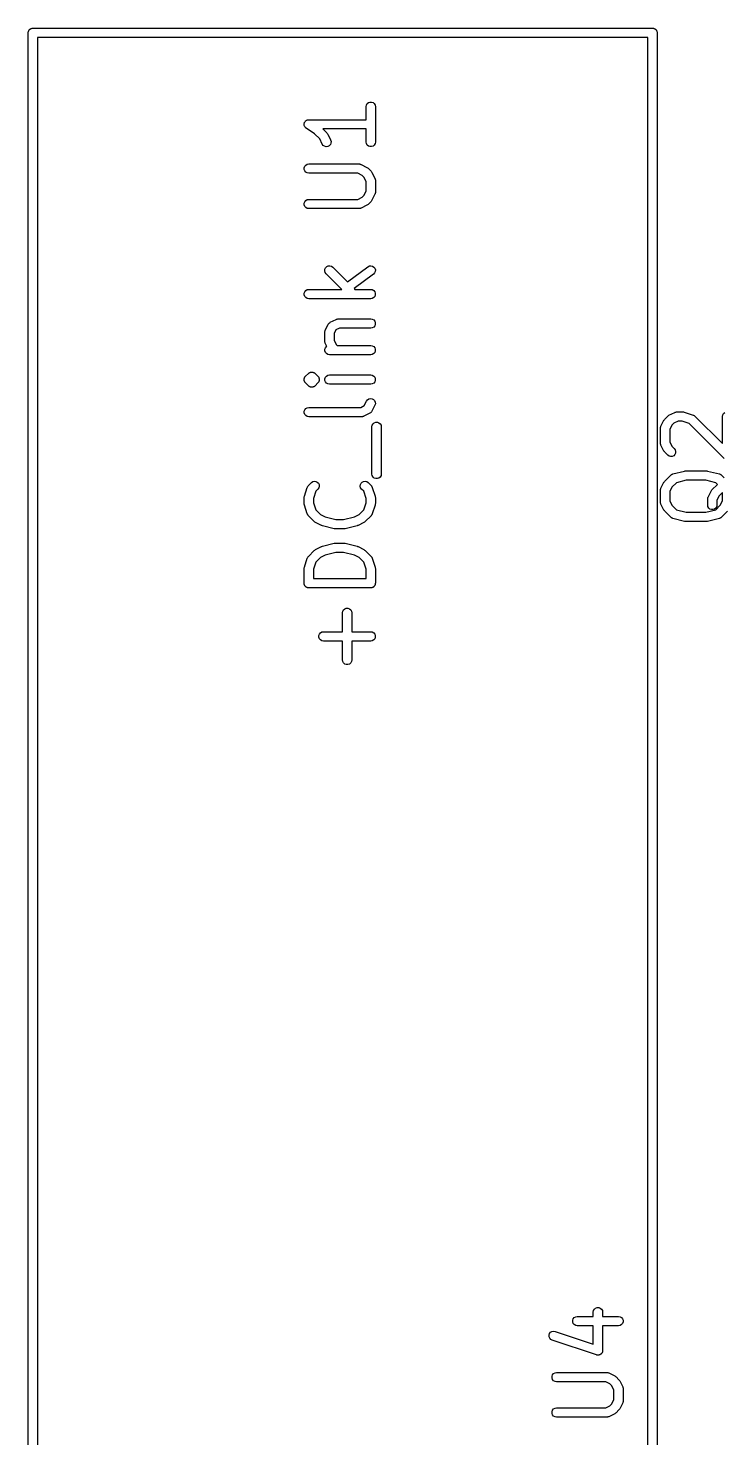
# Model space of a CAD drawing. Extents: x 1 to 57, y -99 to 45.
# Drawn here: x 0.93 to 12.15, y -23.67 to -0.93 of the extents above; entities that cross this region are included whole.
import ezdxf

# ---------------------------------------------------------------- set-up
doc = ezdxf.new("R2010")
doc.units = 0
doc.header["$MEASUREMENT"] = 0
doc.layers.add('BLACK', color=7, linetype='CONTINUOUS')

msp = doc.modelspace()

# ---------------------------------------------------------------- linework, layer by layer
at = {"layer": 'Black'}
for p, q in [((0.925, -1), (0.92614, -0.99354)), ((0.925, -99), (0.925, -1)), ((0.92614, -0.98698), (0.92838, -0.98081)), ((0.92614, -0.99354), (0.92614, -0.98698)), ((0.92838, -0.98081), (0.92952, -0.97435)), ((0.92952, -0.97435), (0.9328, -0.96867)), ((0.9328, -0.96867), (0.93505, -0.9625)), ((0.93505, -0.9625), (0.93927, -0.95747)), ((0.93927, -0.95747), (0.94255, -0.95179)), ((0.94255, -0.95179), (0.94757, -0.94757)), ((0.94757, -0.94757), (0.95179, -0.94255)), ((0.95179, -0.94255), (0.95747, -0.93927)), ((0.95747, -0.93927), (0.9625, -0.93505)), ((0.9625, -0.93505), (0.96867, -0.9328)), ((0.96867, -0.9328), (0.97435, -0.92952)), ((0.97435, -0.92952), (0.98081, -0.92838)), ((0.98081, -0.92838), (0.98698, -0.92614)), ((0.98698, -0.92614), (0.99354, -0.92614)), ((0.99354, -0.92614), (1, -0.925)), ((1, -0.925), (11, -0.925)), ((1.075, -1.075), (1.075, -98.925)), ((10.925, -1.075), (1.075, -1.075)), ((10.925, -98.925), (10.925, -1.075)), ((11, -0.925), (11.0065, -0.92614)), ((11.0065, -0.92614), (11.013, -0.92614)), ((11.013, -0.92614), (11.0192, -0.92838)), ((11.0192, -0.92838), (11.0257, -0.92952)), ((11.0257, -0.92952), (11.0313, -0.9328)), ((11.0313, -0.9328), (11.0375, -0.93505)), ((11.0375, -0.93505), (11.0425, -0.93927)), ((11.0425, -0.93927), (11.0482, -0.94255)), ((11.0482, -0.94255), (11.0524, -0.94757)), ((11.0524, -0.94757), (11.0575, -0.95179)), ((11.0575, -0.95179), (11.0607, -0.95747)), ((11.0607, -0.95747), (11.065, -0.9625)), ((11.065, -0.9625), (11.0672, -0.96867)), ((11.0672, -0.96867), (11.0705, -0.97435)), ((11.0705, -0.97435), (11.0716, -0.98081)), ((11.0716, -0.98081), (11.0739, -0.98698)), ((11.0739, -0.98698), (11.0739, -0.99354)), ((11.0739, -0.99354), (11.075, -1)), ((11.075, -1), (11.075, -99)), ((6.37738, -2.19048), (6.3819, -2.16482)), ((6.37738, -2.40119), (6.37738, -2.19048)), ((6.3819, -2.16482), (6.39493, -2.14227)), ((6.39493, -2.14227), (6.41488, -2.12552)), ((6.41488, -2.12552), (6.43936, -2.11661)), ((6.43936, -2.11661), (6.4654, -2.11661)), ((6.4654, -2.11661), (6.48988, -2.12552)), ((6.48988, -2.12552), (6.50983, -2.14227)), ((6.50983, -2.14227), (6.52286, -2.16482)), ((6.52286, -2.16482), (6.52738, -2.19048)), ((6.52738, -2.19048), (6.52738, -2.76191)), ((5.37754, -2.47136), (5.37852, -2.46732)), ((5.37852, -2.48026), (5.37754, -2.47136)), ((5.37852, -2.46317), (5.38158, -2.45475)), ((5.37852, -2.46732), (5.37852, -2.46317)), ((5.37852, -2.48921), (5.37852, -2.48026)), ((5.37994, -2.49312), (5.37852, -2.48921)), ((5.3804, -2.49725), (5.37994, -2.49312)), ((5.38437, -2.50528), (5.3804, -2.49725)), ((5.38158, -2.45475), (5.3837, -2.44606)), ((5.3837, -2.44606), (5.38601, -2.4426)), ((5.38601, -2.4426), (5.38743, -2.43869)), ((5.38743, -2.43869), (5.39318, -2.43184)), ((5.39318, -2.43184), (5.39815, -2.42438)), ((5.39815, -2.42438), (5.4015, -2.42192)), ((5.4015, -2.42192), (5.40417, -2.41874)), ((5.40417, -2.41874), (5.41192, -2.41426)), ((5.41192, -2.41426), (5.41914, -2.40896)), ((5.41914, -2.40896), (5.42313, -2.40779)), ((5.42313, -2.40779), (5.42673, -2.40571)), ((5.42673, -2.40571), (5.43555, -2.40416)), ((5.43555, -2.40416), (5.44414, -2.40165)), ((5.44414, -2.40165), (5.44828, -2.40191)), ((5.44828, -2.40191), (5.45238, -2.40119)), ((5.45238, -2.40119), (6.37738, -2.40119)), ((5.38743, -2.51369), (5.38437, -2.50528)), ((5.3901, -2.51688), (5.38743, -2.51369)), ((5.39194, -2.5206), (5.3901, -2.51688)), ((5.39842, -2.52679), (5.39194, -2.5206)), ((5.40417, -2.53364), (5.39842, -2.52679)), ((5.40777, -2.53572), (5.40417, -2.53364)), ((5.41078, -2.53859), (5.40777, -2.53572)), ((5.54746, -2.62971), (5.41078, -2.53859)), ((5.62884, -2.71109), (5.54746, -2.62971)), ((5.67101, -2.79545), (5.62884, -2.71109)), ((6.37738, -2.55119), (5.68107, -2.55119)), ((5.68107, -2.55119), (5.74351, -2.61363)), ((5.74351, -2.61363), (5.7504, -2.62348)), ((5.7504, -2.62348), (5.75756, -2.63313)), ((5.75756, -2.63313), (5.80518, -2.72836)), ((5.80518, -2.72836), (5.8126, -2.75333)), ((6.37738, -2.76191), (6.37738, -2.55119)), ((5.68653, -2.81637), (5.67101, -2.79545)), ((5.70827, -2.83072), (5.68653, -2.81637)), ((5.7336, -2.83677), (5.70827, -2.83072)), ((5.75948, -2.83379), (5.7336, -2.83677)), ((5.78278, -2.82214), (5.75948, -2.83379)), ((5.80068, -2.80323), (5.78278, -2.82214)), ((5.81104, -2.77933), (5.80068, -2.80323)), ((5.8126, -2.75333), (5.81104, -2.77933)), ((6.3819, -2.78756), (6.37738, -2.76191)), ((6.39493, -2.81011), (6.3819, -2.78756)), ((6.41488, -2.82686), (6.39493, -2.81011)), ((6.43936, -2.83577), (6.41488, -2.82686)), ((6.4654, -2.83577), (6.43936, -2.83577)), ((6.48988, -2.82686), (6.4654, -2.83577)), ((6.50983, -2.81011), (6.48988, -2.82686)), ((6.52286, -2.78756), (6.50983, -2.81011)), ((6.52738, -2.76191), (6.52286, -2.78756)), ((5.37852, -3.17745), (5.38743, -3.15298)), ((5.37852, -3.2035), (5.37852, -3.17745)), ((5.38743, -3.15298), (5.40417, -3.13302)), ((5.40417, -3.13302), (5.42673, -3.12)), ((5.42673, -3.12), (5.45238, -3.11548)), ((5.45238, -3.11548), (6.2619, -3.11548)), ((6.2619, -3.11548), (6.26616, -3.11623)), ((6.26616, -3.11623), (6.27048, -3.11597)), ((6.27048, -3.11597), (6.2789, -3.11847)), ((6.2789, -3.11847), (6.28756, -3.12)), ((6.28756, -3.12), (6.2913, -3.12216)), ((6.2913, -3.12216), (6.29545, -3.12339)), ((6.29545, -3.12339), (6.39068, -3.17101)), ((6.39068, -3.17101), (6.40034, -3.17818)), ((6.40034, -3.17818), (6.41018, -3.18506)), ((5.38743, -3.22798), (5.37852, -3.2035)), ((5.40417, -3.24793), (5.38743, -3.22798)), ((5.42673, -3.26095), (5.40417, -3.24793)), ((5.45238, -3.26548), (5.42673, -3.26095)), ((6.2442, -3.26548), (5.45238, -3.26548)), ((6.31272, -3.29973), (6.2442, -3.26548)), ((6.34312, -3.33014), (6.31272, -3.29973)), ((6.37738, -3.39866), (6.34312, -3.33014)), ((6.37738, -3.55372), (6.37738, -3.39866)), ((6.41018, -3.18506), (6.45779, -3.23268)), ((6.45779, -3.23268), (6.46468, -3.24252)), ((6.46468, -3.24252), (6.47184, -3.25217)), ((6.47184, -3.25217), (6.51946, -3.34741)), ((6.51946, -3.34741), (6.5207, -3.35155)), ((6.5207, -3.35155), (6.52286, -3.3553)), ((6.52286, -3.3553), (6.52438, -3.36396)), ((6.52438, -3.36396), (6.52689, -3.37238)), ((6.52689, -3.37238), (6.52663, -3.37669)), ((6.52663, -3.37669), (6.52738, -3.38095)), ((6.52738, -3.38095), (6.52738, -3.57143)), ((6.31272, -3.65265), (6.34312, -3.62224)), ((6.34312, -3.62224), (6.37738, -3.55372)), ((6.51946, -3.60497), (6.47184, -3.70021)), ((6.5207, -3.60083), (6.51946, -3.60497)), ((6.52286, -3.59708), (6.5207, -3.60083)), ((6.52438, -3.58842), (6.52286, -3.59708)), ((6.52689, -3.58), (6.52438, -3.58842)), ((6.52738, -3.57143), (6.52663, -3.57569)), ((6.52663, -3.57569), (6.52689, -3.58)), ((5.37852, -3.74888), (5.38743, -3.7244)), ((5.37852, -3.77493), (5.37852, -3.74888)), ((5.38743, -3.7994), (5.37852, -3.77493)), ((5.38743, -3.7244), (5.40417, -3.70445)), ((5.40417, -3.81936), (5.38743, -3.7994)), ((5.40417, -3.70445), (5.42673, -3.69143)), ((5.42673, -3.83238), (5.40417, -3.81936)), ((5.42673, -3.69143), (5.45238, -3.6869)), ((5.45238, -3.8369), (5.42673, -3.83238)), ((5.45238, -3.6869), (6.2442, -3.6869)), ((6.2619, -3.8369), (5.45238, -3.8369)), ((6.2442, -3.6869), (6.31272, -3.65265)), ((6.26616, -3.83615), (6.2619, -3.8369)), ((6.27048, -3.83641), (6.26616, -3.83615)), ((6.2789, -3.83391), (6.27048, -3.83641)), ((6.28756, -3.83238), (6.2789, -3.83391)), ((6.2913, -3.83022), (6.28756, -3.83238)), ((6.29545, -3.82899), (6.2913, -3.83022)), ((6.39068, -3.78137), (6.29545, -3.82899)), ((6.40034, -3.7742), (6.39068, -3.78137)), ((6.41018, -3.76732), (6.40034, -3.7742)), ((6.45779, -3.7197), (6.41018, -3.76732)), ((6.46468, -3.70987), (6.45779, -3.7197)), ((6.47184, -3.70021), (6.46468, -3.70987)), ((5.72428, -4.79031), (5.7427, -4.7719)), ((5.7427, -4.7719), (5.7663, -4.76089)), ((5.7663, -4.76089), (5.79225, -4.75862)), ((5.79225, -4.75862), (5.81741, -4.76536)), ((5.81741, -4.76536), (5.83875, -4.7803)), ((6.07847, -5.02002), (6.40738, -4.77333)), ((6.40738, -4.77333), (6.43062, -4.76156)), ((6.43062, -4.76156), (6.45648, -4.75845)), ((6.45648, -4.75845), (6.48184, -4.76436)), ((6.48184, -4.76436), (6.50366, -4.7786)), ((5.711, -4.83987), (5.71327, -4.81392)), ((5.71774, -4.86503), (5.711, -4.83987)), ((5.71327, -4.81392), (5.72428, -4.79031)), ((5.73268, -4.88637), (5.71774, -4.86503)), ((5.9856, -5.13929), (5.73268, -4.88637)), ((5.83875, -4.7803), (6.07847, -5.02002)), ((6.49738, -4.89333), (6.18561, -5.12716)), ((6.51519, -4.87432), (6.49738, -4.89333)), ((6.50366, -4.7786), (6.51928, -4.79943)), ((6.52542, -4.85037), (6.51519, -4.87432)), ((6.51928, -4.79943), (6.52684, -4.82436)), ((6.52684, -4.82436), (6.52542, -4.85037)), ((5.37852, -5.20126), (5.38743, -5.17679)), ((5.37852, -5.22731), (5.37852, -5.20126)), ((5.38743, -5.25179), (5.37852, -5.22731)), ((5.38743, -5.17679), (5.40417, -5.15683)), ((5.40417, -5.15683), (5.42673, -5.14381)), ((5.42673, -5.14381), (5.45238, -5.13929)), ((5.45238, -5.13929), (5.9856, -5.13929)), ((6.18561, -5.12716), (6.19773, -5.13929)), ((6.19773, -5.13929), (6.45238, -5.13929)), ((6.45238, -5.13929), (6.47803, -5.14381)), ((6.47803, -5.14381), (6.50059, -5.15683)), ((6.50059, -5.15683), (6.51733, -5.17679)), ((6.51733, -5.17679), (6.52624, -5.20126)), ((6.52624, -5.22731), (6.51733, -5.25179)), ((6.52624, -5.20126), (6.52624, -5.22731)), ((5.40417, -5.27174), (5.38743, -5.25179)), ((5.42673, -5.28476), (5.40417, -5.27174)), ((5.45238, -5.28929), (5.42673, -5.28476)), ((6.45238, -5.28929), (5.45238, -5.28929)), ((6.47803, -5.28476), (6.45238, -5.28929)), ((6.50059, -5.27174), (6.47803, -5.28476)), ((6.51733, -5.25179), (6.50059, -5.27174)), ((5.77887, -5.68653), (5.78053, -5.6853)), ((5.78053, -5.6853), (5.78177, -5.68363)), ((5.78177, -5.68363), (5.79095, -5.67757)), ((5.79095, -5.67757), (5.79979, -5.67101)), ((5.79979, -5.67101), (5.89503, -5.62339)), ((5.89503, -5.62339), (5.89917, -5.62216)), ((5.89917, -5.62216), (5.90292, -5.62)), ((5.90292, -5.62), (5.91158, -5.61847)), ((5.91158, -5.61847), (5.92, -5.61597)), ((5.92, -5.61597), (5.92431, -5.61623)), ((5.92431, -5.61623), (5.92857, -5.61548)), ((5.92857, -5.61548), (6.45238, -5.61548)), ((6.45238, -5.61548), (6.47803, -5.62)), ((6.47803, -5.62), (6.50059, -5.63302)), ((6.50059, -5.63302), (6.51733, -5.65298)), ((6.51733, -5.65298), (6.52624, -5.67745)), ((6.52624, -5.67745), (6.52624, -5.7035)), ((5.71071, -5.83333), (5.71146, -5.82907)), ((5.71071, -5.97619), (5.71071, -5.83333)), ((5.71121, -5.82476), (5.71371, -5.81634)), ((5.71146, -5.82907), (5.71121, -5.82476)), ((5.71371, -5.81634), (5.71524, -5.80768)), ((5.71524, -5.80768), (5.7174, -5.80394)), ((5.7174, -5.80394), (5.71863, -5.79979)), ((5.71863, -5.79979), (5.76625, -5.70455)), ((5.76625, -5.70455), (5.77281, -5.69571)), ((5.77281, -5.69571), (5.77887, -5.68653)), ((5.88923, -5.794), (5.86071, -5.85104)), ((5.86071, -5.85104), (5.86071, -5.95849)), ((5.94628, -5.76548), (5.88923, -5.794)), ((6.45238, -5.76548), (5.94628, -5.76548)), ((6.47803, -5.76095), (6.45238, -5.76548)), ((6.50059, -5.74793), (6.47803, -5.76095)), ((6.51733, -5.72798), (6.50059, -5.74793)), ((6.52624, -5.7035), (6.51733, -5.72798)), ((5.71146, -5.98045), (5.71071, -5.97619)), ((5.71121, -5.98476), (5.71146, -5.98045)), ((5.71371, -5.99318), (5.71121, -5.98476)), ((5.71185, -6.10602), (5.72076, -6.08155)), ((5.71185, -6.13207), (5.71185, -6.10602)), ((5.72076, -6.15655), (5.71185, -6.13207)), ((5.71524, -6.00184), (5.71371, -5.99318)), ((5.7174, -6.00559), (5.71524, -6.00184)), ((5.71863, -6.00973), (5.7174, -6.00559)), ((5.74298, -6.05843), (5.71863, -6.00973)), ((5.72076, -6.08155), (5.7375, -6.06159)), ((5.7375, -6.06159), (5.74298, -6.05843)), ((5.86071, -5.95849), (5.89497, -6.027)), ((5.89497, -6.027), (5.91202, -6.04405)), ((5.91202, -6.04405), (6.45238, -6.04405)), ((6.45238, -6.04405), (6.47803, -6.04857)), ((6.47803, -6.04857), (6.50059, -6.06159)), ((6.50059, -6.06159), (6.51733, -6.08155)), ((6.51733, -6.08155), (6.52624, -6.10602)), ((6.52624, -6.13207), (6.51733, -6.15655)), ((6.52624, -6.10602), (6.52624, -6.13207)), ((5.7375, -6.1765), (5.72076, -6.15655)), ((5.76006, -6.18952), (5.7375, -6.1765)), ((5.78571, -6.19405), (5.76006, -6.18952)), ((6.45238, -6.19405), (5.78571, -6.19405)), ((6.47803, -6.18952), (6.45238, -6.19405)), ((6.50059, -6.1765), (6.47803, -6.18952)), ((6.51733, -6.15655), (6.50059, -6.1765)), ((5.37767, -6.5887), (5.37852, -6.58552)), ((5.37824, -6.59524), (5.37767, -6.5887)), ((5.37767, -6.60177), (5.37824, -6.59524)), ((5.37852, -6.58221), (5.37965, -6.57911)), ((5.37852, -6.58552), (5.37852, -6.58221)), ((5.37965, -6.57911), (5.37994, -6.57583)), ((5.37994, -6.57583), (5.38271, -6.56988)), ((5.38271, -6.56988), (5.38441, -6.56354)), ((5.38441, -6.56354), (5.3863, -6.56084)), ((5.3863, -6.56084), (5.38743, -6.55774)), ((5.38743, -6.55774), (5.38955, -6.55521)), ((5.38955, -6.55521), (5.39094, -6.55222)), ((5.39094, -6.55222), (5.39559, -6.54758)), ((5.39559, -6.54758), (5.39935, -6.54221)), ((5.39935, -6.54221), (5.44697, -6.49459)), ((5.44697, -6.49459), (5.45234, -6.49082)), ((5.45234, -6.49082), (5.45698, -6.48618)), ((5.45698, -6.48618), (5.46293, -6.48341)), ((5.46293, -6.48341), (5.4683, -6.47965)), ((5.4683, -6.47965), (5.47464, -6.47795)), ((5.47464, -6.47795), (5.48059, -6.47517)), ((5.48059, -6.47517), (5.48713, -6.4746)), ((5.48713, -6.4746), (5.49346, -6.4729)), ((5.49346, -6.4729), (5.5, -6.47348)), ((5.5, -6.47348), (5.50654, -6.4729)), ((5.50654, -6.4729), (5.51287, -6.4746)), ((5.51287, -6.4746), (5.51941, -6.47518)), ((5.51941, -6.47518), (5.52536, -6.47795)), ((5.52536, -6.47795), (5.5317, -6.47965)), ((5.5317, -6.47965), (5.53707, -6.48341)), ((5.53707, -6.48341), (5.54302, -6.48618)), ((5.54302, -6.48618), (5.54766, -6.49082)), ((5.54766, -6.49082), (5.55303, -6.49459)), ((5.55303, -6.49459), (5.60065, -6.54221)), ((5.60065, -6.54221), (5.60441, -6.54758)), ((5.60441, -6.54758), (5.60906, -6.55222)), ((5.60906, -6.55222), (5.61045, -6.55521)), ((5.61045, -6.55521), (5.61257, -6.55774)), ((5.61257, -6.55774), (5.6137, -6.56084)), ((5.6137, -6.56084), (5.61559, -6.56354)), ((5.61559, -6.56354), (5.61729, -6.56988)), ((5.61729, -6.56988), (5.62006, -6.57583)), ((5.62006, -6.57583), (5.62035, -6.57911)), ((5.62035, -6.57911), (5.62148, -6.58221)), ((5.62148, -6.58221), (5.62148, -6.58552)), ((5.62148, -6.58552), (5.62233, -6.5887)), ((5.62233, -6.5887), (5.62176, -6.59524)), ((5.62176, -6.59524), (5.62233, -6.60177)), ((5.71185, -6.58221), (5.72076, -6.55774)), ((5.71185, -6.60826), (5.71185, -6.58221)), ((5.72076, -6.55774), (5.7375, -6.53778)), ((5.7375, -6.53778), (5.76006, -6.52476)), ((5.76006, -6.52476), (5.78571, -6.52024)), ((5.78571, -6.52024), (6.45238, -6.52024)), ((6.45238, -6.52024), (6.47803, -6.52476)), ((6.47803, -6.52476), (6.50059, -6.53778)), ((6.50059, -6.53778), (6.51733, -6.55774)), ((6.51733, -6.55774), (6.52624, -6.58221)), ((6.52624, -6.58221), (6.52624, -6.60826)), ((5.37852, -6.60496), (5.37767, -6.60177)), ((5.37852, -6.60826), (5.37852, -6.60496)), ((5.37965, -6.61136), (5.37852, -6.60826)), ((5.37994, -6.61465), (5.37965, -6.61136)), ((5.38271, -6.6206), (5.37994, -6.61465)), ((5.38441, -6.62693), (5.38271, -6.6206)), ((5.3863, -6.62964), (5.38441, -6.62693)), ((5.38743, -6.63274), (5.3863, -6.62964)), ((5.38955, -6.63526), (5.38743, -6.63274)), ((5.39094, -6.63826), (5.38955, -6.63526)), ((5.39559, -6.6429), (5.39094, -6.63826)), ((5.39935, -6.64827), (5.39559, -6.6429)), ((5.44697, -6.69589), (5.39935, -6.64827)), ((5.45234, -6.69965), (5.44697, -6.69589)), ((5.45698, -6.70429), (5.45234, -6.69965)), ((5.46293, -6.70707), (5.45698, -6.70429)), ((5.4683, -6.71083), (5.46293, -6.70707)), ((5.47464, -6.71253), (5.4683, -6.71083)), ((5.48059, -6.7153), (5.47464, -6.71253)), ((5.48713, -6.71587), (5.48059, -6.7153)), ((5.49346, -6.71757), (5.48713, -6.71587)), ((5.5, -6.717), (5.49346, -6.71757)), ((5.50654, -6.71757), (5.5, -6.717)), ((5.51287, -6.71587), (5.50654, -6.71757)), ((5.51941, -6.7153), (5.51287, -6.71587)), ((5.52536, -6.71253), (5.51941, -6.7153)), ((5.5317, -6.71083), (5.52536, -6.71253)), ((5.53707, -6.70707), (5.5317, -6.71083)), ((5.54302, -6.70429), (5.53707, -6.70707)), ((5.54766, -6.69965), (5.54302, -6.70429)), ((5.55303, -6.69589), (5.54766, -6.69965)), ((5.60065, -6.64827), (5.55303, -6.69589)), ((5.60441, -6.6429), (5.60065, -6.64827)), ((5.60906, -6.63826), (5.60441, -6.6429)), ((5.61045, -6.63526), (5.60906, -6.63826)), ((5.61257, -6.63274), (5.61045, -6.63526)), ((5.6137, -6.62964), (5.61257, -6.63274)), ((5.61559, -6.62693), (5.6137, -6.62964)), ((5.61729, -6.6206), (5.61559, -6.62693)), ((5.62006, -6.61465), (5.61729, -6.6206)), ((5.62035, -6.61137), (5.62006, -6.61465)), ((5.62148, -6.60826), (5.62035, -6.61137)), ((5.62233, -6.60177), (5.62148, -6.60496)), ((5.62148, -6.60496), (5.62148, -6.60826)), ((5.72076, -6.63274), (5.71185, -6.60826)), ((5.7375, -6.65269), (5.72076, -6.63274)), ((5.76006, -6.66571), (5.7375, -6.65269)), ((5.78571, -6.67024), (5.76006, -6.66571)), ((6.45238, -6.67024), (5.78571, -6.67024)), ((6.47803, -6.66571), (6.45238, -6.67024)), ((6.50059, -6.65269), (6.47803, -6.66571)), ((6.51733, -6.63274), (6.50059, -6.65269)), ((6.52624, -6.60826), (6.51733, -6.63274)), ((5.40417, -7.06159), (5.42673, -7.04857)), ((5.42673, -7.04857), (5.45238, -7.04405)), ((5.45238, -7.04405), (6.29182, -7.04405)), ((6.29182, -7.04405), (6.34886, -7.01553)), ((6.34886, -7.01553), (6.3853, -6.94265)), ((6.3853, -6.94265), (6.40082, -6.92173)), ((6.40082, -6.92173), (6.42255, -6.90738)), ((6.42255, -6.90738), (6.44789, -6.90133)), ((6.44789, -6.90133), (6.47376, -6.9043)), ((6.51946, -7.00973), (6.47184, -7.10497)), ((6.47376, -6.9043), (6.49706, -6.91595)), ((6.49706, -6.91595), (6.51497, -6.93487)), ((6.51497, -6.93487), (6.52533, -6.95877)), ((6.52689, -6.98477), (6.51946, -7.00973)), ((6.52533, -6.95877), (6.52689, -6.98477)), ((5.37852, -7.10602), (5.38743, -7.08155)), ((5.37852, -7.13207), (5.37852, -7.10602)), ((5.38743, -7.15655), (5.37852, -7.13207)), ((5.38743, -7.08155), (5.40417, -7.06159)), ((5.40417, -7.1765), (5.38743, -7.15655)), ((5.42673, -7.18952), (5.40417, -7.1765)), ((5.45238, -7.19405), (5.42673, -7.18952)), ((6.30952, -7.19405), (5.45238, -7.19405)), ((6.31378, -7.1933), (6.30952, -7.19405)), ((6.3181, -7.19356), (6.31378, -7.1933)), ((6.32652, -7.19105), (6.3181, -7.19356)), ((6.33518, -7.18952), (6.32652, -7.19105)), ((6.33892, -7.18736), (6.33518, -7.18952)), ((6.34306, -7.18613), (6.33892, -7.18736)), ((6.4383, -7.13851), (6.34306, -7.18613)), ((6.44714, -7.13195), (6.4383, -7.13851)), ((6.45633, -7.12589), (6.44714, -7.13195)), ((6.45756, -7.12423), (6.45633, -7.12589)), ((6.45922, -7.12299), (6.45756, -7.12423)), ((6.46529, -7.11381), (6.45922, -7.12299)), ((6.47184, -7.10497), (6.46529, -7.11381)), ((11.1353, -7.34741), (11.1829, -7.25217)), ((11.1829, -7.25217), (11.1901, -7.24252)), ((11.1901, -7.24252), (11.197, -7.23268)), ((11.197, -7.23268), (11.2446, -7.18506)), ((11.2446, -7.18506), (11.2544, -7.17818)), ((11.2544, -7.17818), (11.2641, -7.17101)), ((11.2641, -7.17101), (11.3593, -7.12339)), ((11.4106, -7.26548), (11.342, -7.29973)), ((11.3593, -7.12339), (11.3635, -7.12216)), ((11.3635, -7.12216), (11.3672, -7.12)), ((11.3672, -7.12), (11.3759, -7.11847)), ((11.3759, -7.11847), (11.3843, -7.11597)), ((11.3843, -7.11597), (11.3886, -7.11623)), ((11.3886, -7.11623), (11.3929, -7.11548)), ((11.3929, -7.11548), (11.4881, -7.11548)), ((11.4759, -7.26548), (11.4106, -7.26548)), ((11.5904, -7.30365), (11.4759, -7.26548)), ((11.4881, -7.11548), (11.4999, -7.11756)), ((11.4999, -7.11756), (11.5118, -7.11932)), ((11.5118, -7.11932), (11.6547, -7.16694)), ((11.6547, -7.16694), (11.6585, -7.169)), ((11.6585, -7.169), (11.6626, -7.17012)), ((11.6626, -7.17012), (11.6698, -7.17516)), ((11.6698, -7.17516), (11.6776, -7.17935)), ((11.6776, -7.17935), (11.6804, -7.18258)), ((11.6804, -7.18258), (11.684, -7.18506)), ((11.684, -7.18506), (12.1274, -7.62846)), ((12.1274, -7.19048), (12.1319, -7.16482)), ((12.1274, -7.62846), (12.1274, -7.19048)), ((12.1319, -7.16482), (12.1449, -7.14227)), ((12.1449, -7.14227), (12.1649, -7.12552)), ((6.47262, -7.35714), (6.47714, -7.33149)), ((6.47262, -8.11905), (6.47262, -7.35714)), ((6.47714, -7.33149), (6.49017, -7.30893)), ((6.49017, -7.30893), (6.51012, -7.29219)), ((6.51012, -7.29219), (6.53459, -7.28328)), ((6.53459, -7.28328), (6.56064, -7.28328)), ((6.56064, -7.28328), (6.58512, -7.29219)), ((6.58512, -7.29219), (6.60507, -7.30893)), ((6.60507, -7.30893), (6.6181, -7.33149)), ((6.6181, -7.33149), (6.62262, -7.35714)), ((6.62262, -7.35714), (6.62262, -8.11905)), ((11.1274, -7.38095), (11.1281, -7.37669)), ((11.1274, -7.61905), (11.1274, -7.38095)), ((11.1279, -7.37238), (11.1304, -7.36396)), ((11.1281, -7.37669), (11.1279, -7.37238)), ((11.1304, -7.36396), (11.1319, -7.3553)), ((11.1319, -7.3553), (11.1341, -7.35155)), ((11.1341, -7.35155), (11.1353, -7.34741)), ((11.3116, -7.33014), (11.2774, -7.39866)), ((11.2774, -7.39866), (11.2774, -7.60134)), ((11.342, -7.29973), (11.3116, -7.33014)), ((12.1493, -7.86256), (11.5904, -7.30365)), ((11.1281, -7.62331), (11.1274, -7.61905)), ((11.1279, -7.62762), (11.1281, -7.62331)), ((11.1304, -7.63604), (11.1279, -7.62762)), ((11.1319, -7.6447), (11.1304, -7.63604)), ((11.1341, -7.64845), (11.1319, -7.6447)), ((11.1353, -7.65259), (11.1341, -7.64845)), ((11.1829, -7.74783), (11.1353, -7.65259)), ((11.2774, -7.60134), (11.3116, -7.66986)), ((11.3116, -7.66986), (11.3507, -7.70887)), ((11.3507, -7.70887), (11.3656, -7.73021)), ((11.3656, -7.73021), (11.3723, -7.75537)), ((11.1901, -7.75748), (11.1829, -7.74783)), ((11.197, -7.76732), (11.1901, -7.75748)), ((11.2446, -7.81494), (11.197, -7.76732)), ((11.2659, -7.82988), (11.2446, -7.81494)), ((11.2911, -7.83662), (11.2659, -7.82988)), ((11.317, -7.83435), (11.2911, -7.83662)), ((11.3406, -7.82334), (11.317, -7.83435)), ((11.3591, -7.80492), (11.3406, -7.82334)), ((11.3701, -7.78132), (11.3591, -7.80492)), ((11.3723, -7.75537), (11.3701, -7.78132)), ((12.1574, -7.86818), (12.1493, -7.86256)), ((6.47714, -8.1447), (6.47262, -8.11905)), ((6.49017, -8.16726), (6.47714, -8.1447)), ((6.51012, -8.184), (6.49017, -8.16726)), ((6.53459, -8.19291), (6.51012, -8.184)), ((6.58512, -8.184), (6.56064, -8.19291)), ((6.60507, -8.16726), (6.58512, -8.184)), ((6.6181, -8.1447), (6.60507, -8.16726)), ((6.62262, -8.11905), (6.6181, -8.1447)), ((11.197, -8.23268), (11.2922, -8.13744)), ((11.2922, -8.13744), (11.2981, -8.13332)), ((11.2981, -8.13332), (11.3033, -8.12833)), ((11.3033, -8.12833), (11.3087, -8.12591)), ((11.3087, -8.12591), (11.3135, -8.1225)), ((11.3135, -8.1225), (11.3205, -8.12064)), ((11.3205, -8.12064), (11.327, -8.11772)), ((11.327, -8.11772), (11.5175, -8.0701)), ((11.5175, -8.0701), (11.5267, -8.06945)), ((11.5267, -8.06945), (11.5357, -8.06786)), ((11.5357, -8.06786), (11.869, -8.06786)), ((11.869, -8.06786), (11.8781, -8.06945)), ((11.8781, -8.06945), (11.8872, -8.0701)), ((11.8872, -8.0701), (12.0777, -8.11772)), ((12.0777, -8.11772), (12.0843, -8.12064)), ((12.0843, -8.12064), (12.0912, -8.1225)), ((12.0912, -8.1225), (12.0961, -8.12591)), ((12.0961, -8.12591), (12.1015, -8.12833)), ((12.1015, -8.12833), (12.1067, -8.13332)), ((12.1067, -8.13332), (12.1126, -8.13744)), ((12.1126, -8.13744), (12.1548, -8.17965)), ((5.38123, -8.47628), (5.42885, -8.33343)), ((5.42885, -8.33343), (5.43091, -8.32962)), ((5.43091, -8.32962), (5.43203, -8.32545)), ((5.43203, -8.32545), (5.43706, -8.31825)), ((5.43706, -8.31825), (5.44125, -8.31052)), ((5.44125, -8.31052), (5.44449, -8.30765)), ((5.44449, -8.30765), (5.44697, -8.30411)), ((5.44697, -8.30411), (5.49459, -8.25649)), ((5.49459, -8.25649), (5.51592, -8.24155)), ((5.51592, -8.24155), (5.54108, -8.23481)), ((5.56555, -8.39766), (5.52738, -8.51217)), ((5.54108, -8.23481), (5.56703, -8.23708)), ((5.60065, -8.36256), (5.56555, -8.39766)), ((5.56703, -8.23708), (5.59064, -8.24809)), ((5.59064, -8.24809), (5.60906, -8.26651)), ((5.61559, -8.34122), (5.60065, -8.36256)), ((5.60906, -8.26651), (5.62006, -8.29011)), ((5.62233, -8.31606), (5.61559, -8.34122)), ((5.62006, -8.29011), (5.62233, -8.31606)), ((6.28243, -8.31606), (6.2847, -8.29011)), ((6.28917, -8.34122), (6.28243, -8.31606)), ((6.2847, -8.29011), (6.29571, -8.26651)), ((6.30411, -8.36256), (6.28917, -8.34122)), ((6.29571, -8.26651), (6.31412, -8.24809)), ((6.33921, -8.39766), (6.30411, -8.36256)), ((6.31412, -8.24809), (6.33773, -8.23708)), ((6.33773, -8.23708), (6.36368, -8.23481)), ((6.37738, -8.51217), (6.33921, -8.39766)), ((6.36368, -8.23481), (6.38884, -8.24155)), ((6.38884, -8.24155), (6.41018, -8.25649)), ((6.41018, -8.25649), (6.45779, -8.30411)), ((6.45779, -8.30411), (6.46028, -8.30765)), ((6.46028, -8.30765), (6.46351, -8.31052)), ((6.46351, -8.31052), (6.46769, -8.31825)), ((6.46769, -8.31825), (6.47274, -8.32545)), ((6.47274, -8.32545), (6.47385, -8.32962)), ((6.47385, -8.32962), (6.47591, -8.33343)), ((6.47591, -8.33343), (6.52353, -8.47628)), ((6.56064, -8.19291), (6.53459, -8.19291)), ((11.1274, -8.38095), (11.1281, -8.37669)), ((11.1274, -8.57143), (11.1274, -8.38095)), ((11.1279, -8.37238), (11.1304, -8.36396)), ((11.1281, -8.37669), (11.1279, -8.37238)), ((11.1304, -8.36396), (11.1319, -8.3553)), ((11.1319, -8.3553), (11.1341, -8.35155)), ((11.1341, -8.35155), (11.1353, -8.34741)), ((11.1353, -8.34741), (11.1829, -8.25217)), ((11.1829, -8.25217), (11.1901, -8.24251)), ((11.1901, -8.24251), (11.197, -8.23268)), ((11.3116, -8.33014), (11.2774, -8.39866)), ((11.2774, -8.39866), (11.2774, -8.55372)), ((11.3836, -8.2582), (11.3116, -8.33014)), ((11.5449, -8.21786), (11.3836, -8.2582)), ((11.8598, -8.21786), (11.5449, -8.21786)), ((12.0212, -8.2582), (11.8598, -8.21786)), ((11.8972, -8.49027), (11.9448, -8.39503)), ((11.9448, -8.39503), (11.952, -8.38537)), ((11.952, -8.38537), (11.9589, -8.37554)), ((11.9589, -8.37554), (12.0487, -8.28571)), ((12.0487, -8.28571), (12.0212, -8.2582)), ((5.37738, -8.5), (5.37947, -8.48816)), ((5.37738, -8.59524), (5.37738, -8.5)), ((5.37947, -8.60708), (5.37738, -8.59524)), ((5.37947, -8.48816), (5.38123, -8.47628)), ((5.38123, -8.61895), (5.37947, -8.60708)), ((5.42885, -8.76181), (5.38123, -8.61895)), ((5.52738, -8.51217), (5.52738, -8.58307)), ((5.52738, -8.58307), (5.56555, -8.69758)), ((6.33921, -8.69758), (6.37738, -8.58307)), ((6.37738, -8.58307), (6.37738, -8.51217)), ((6.52353, -8.61895), (6.47591, -8.76181)), ((6.52353, -8.47628), (6.52529, -8.48816)), ((6.52529, -8.60708), (6.52353, -8.61895)), ((6.52529, -8.48816), (6.52738, -8.5)), ((6.52738, -8.59524), (6.52529, -8.60708)), ((6.52738, -8.5), (6.52738, -8.59524)), ((11.1281, -8.57569), (11.1274, -8.57143)), ((11.1279, -8.58), (11.1281, -8.57569)), ((11.1304, -8.58842), (11.1279, -8.58)), ((11.1319, -8.59708), (11.1304, -8.58842)), ((11.1341, -8.60083), (11.1319, -8.59708)), ((11.1353, -8.60497), (11.1341, -8.60083)), ((11.1829, -8.70021), (11.1353, -8.60497)), ((11.2774, -8.55372), (11.3116, -8.62224)), ((11.3116, -8.62224), (11.3836, -8.69418)), ((11.8893, -8.52381), (11.89, -8.51955)), ((11.8893, -8.61905), (11.8893, -8.52381)), ((11.8938, -8.6447), (11.8893, -8.61905)), ((11.8898, -8.51524), (11.8923, -8.50681)), ((11.89, -8.51955), (11.8898, -8.51524)), ((11.8923, -8.50681), (11.8938, -8.49816)), ((11.8938, -8.49816), (11.896, -8.49441)), ((11.896, -8.49441), (11.8972, -8.49027)), ((12.0212, -8.69418), (12.0931, -8.62224)), ((12.0393, -8.61905), (12.0348, -8.6447)), ((12.0735, -8.473), (12.0393, -8.54152)), ((12.0393, -8.54152), (12.0393, -8.61905)), ((12.1274, -8.41916), (12.0735, -8.473)), ((12.0931, -8.62224), (12.1274, -8.55372)), ((12.1274, -8.55372), (12.1274, -8.41916)), ((5.43091, -8.76562), (5.42885, -8.76181)), ((5.43203, -8.76979), (5.43091, -8.76562)), ((5.43706, -8.77699), (5.43203, -8.76979)), ((5.44125, -8.78472), (5.43706, -8.77699)), ((5.44449, -8.78759), (5.44125, -8.78472)), ((5.44697, -8.79113), (5.44449, -8.78759)), ((5.54221, -8.88637), (5.44697, -8.79113)), ((5.56555, -8.69758), (5.63966, -8.77169)), ((5.63966, -8.77169), (5.71665, -8.81019)), ((5.71665, -8.81019), (5.89019, -8.85357)), ((5.89019, -8.85357), (6.01458, -8.85357)), ((6.01458, -8.85357), (6.18811, -8.81019)), ((6.18811, -8.81019), (6.2651, -8.77169)), ((6.2651, -8.77169), (6.33921, -8.69758)), ((6.45779, -8.79113), (6.36256, -8.88637)), ((6.46027, -8.78759), (6.45779, -8.79113)), ((6.46351, -8.78472), (6.46027, -8.78759)), ((6.46769, -8.77699), (6.46351, -8.78472)), ((6.47274, -8.76979), (6.46769, -8.77699)), ((6.47386, -8.76561), (6.47274, -8.76979)), ((6.47591, -8.76181), (6.47386, -8.76561)), ((11.1901, -8.70987), (11.1829, -8.70021)), ((11.197, -8.7197), (11.1901, -8.70987)), ((11.2922, -8.81494), (11.197, -8.7197)), ((11.2981, -8.81906), (11.2922, -8.81494)), ((11.3033, -8.82406), (11.2981, -8.81906)), ((11.3087, -8.82647), (11.3033, -8.82406)), ((11.3135, -8.82988), (11.3087, -8.82647)), ((11.3205, -8.83174), (11.3135, -8.82988)), ((11.327, -8.83467), (11.3205, -8.83174)), ((11.5175, -8.88228), (11.327, -8.83467)), ((11.3836, -8.69418), (11.5449, -8.73452)), ((11.5449, -8.73452), (11.8598, -8.73452)), ((11.8598, -8.73452), (12.0212, -8.69418)), ((12.0777, -8.83467), (11.8872, -8.88228)), ((11.9068, -8.66726), (11.8938, -8.6447)), ((11.9268, -8.684), (11.9068, -8.66726)), ((11.9513, -8.69291), (11.9268, -8.684)), ((11.9773, -8.69291), (11.9513, -8.69291)), ((12.0018, -8.684), (11.9773, -8.69291)), ((12.0217, -8.66726), (12.0018, -8.684)), ((12.0348, -8.6447), (12.0217, -8.66726)), ((12.0843, -8.83174), (12.0777, -8.83467)), ((12.0912, -8.82988), (12.0843, -8.83174)), ((12.0961, -8.82647), (12.0912, -8.82988)), ((12.1015, -8.82406), (12.0961, -8.82647)), ((12.1067, -8.81906), (12.1015, -8.82406)), ((12.1126, -8.81494), (12.1067, -8.81906)), ((12.2078, -8.7197), (12.1126, -8.81494)), ((5.55205, -8.89326), (5.54221, -8.88637)), ((5.5617, -8.90042), (5.55205, -8.89326)), ((5.65693, -8.94803), (5.5617, -8.90042)), ((5.66479, -8.95037), (5.65693, -8.94803)), ((5.67229, -8.95371), (5.66479, -8.95037)), ((5.86276, -9.00133), (5.67229, -8.95371)), ((5.87192, -9.00198), (5.86276, -9.00133)), ((5.88095, -9.00357), (5.87192, -9.00198)), ((6.02381, -9.00357), (5.88095, -9.00357)), ((6.03285, -9.00198), (6.02381, -9.00357)), ((6.042, -9.00133), (6.03285, -9.00198)), ((6.23248, -8.95371), (6.042, -9.00133)), ((6.23997, -8.95037), (6.23248, -8.95371)), ((6.24783, -8.94803), (6.23997, -8.95037)), ((6.34306, -8.90042), (6.24783, -8.94803)), ((6.35272, -8.89325), (6.34306, -8.90042)), ((6.36256, -8.88637), (6.35272, -8.89325)), ((11.5267, -8.88293), (11.5175, -8.88228)), ((11.5357, -8.88452), (11.5267, -8.88293)), ((11.869, -8.88452), (11.5357, -8.88452)), ((11.8781, -8.88293), (11.869, -8.88452)), ((11.8872, -8.88228), (11.8781, -8.88293)), ((5.5617, -9.33768), (5.65693, -9.29006)), ((5.65693, -9.29006), (5.66479, -9.28772)), ((5.66479, -9.28772), (5.67229, -9.28438)), ((5.67229, -9.28438), (5.86276, -9.23676)), ((5.86276, -9.23676), (5.87192, -9.23612)), ((5.87192, -9.23612), (5.88095, -9.23452)), ((5.88095, -9.23452), (6.02381, -9.23452)), ((6.02381, -9.23452), (6.03285, -9.23612)), ((6.03285, -9.23612), (6.042, -9.23676)), ((6.042, -9.23676), (6.23248, -9.28438)), ((6.23248, -9.28438), (6.23997, -9.28772)), ((6.23997, -9.28772), (6.24783, -9.29006)), ((6.24783, -9.29006), (6.34306, -9.33768)), ((5.38123, -9.61914), (5.42885, -9.47628)), ((5.42885, -9.47628), (5.43091, -9.47248)), ((5.43091, -9.47248), (5.43203, -9.4683)), ((5.43203, -9.4683), (5.43706, -9.46111)), ((5.43706, -9.46111), (5.44125, -9.45338)), ((5.44125, -9.45338), (5.44449, -9.45051)), ((5.44449, -9.45051), (5.44697, -9.44697)), ((5.44697, -9.44697), (5.54221, -9.35173)), ((5.56555, -9.54051), (5.52738, -9.65503)), ((5.54221, -9.35173), (5.55205, -9.34483)), ((5.55205, -9.34483), (5.5617, -9.33768)), ((5.63966, -9.4664), (5.56555, -9.54051)), ((5.71665, -9.42791), (5.63966, -9.4664)), ((5.89019, -9.38452), (5.71665, -9.42791)), ((6.01458, -9.38452), (5.89019, -9.38452)), ((6.18811, -9.42791), (6.01458, -9.38452)), ((6.2651, -9.4664), (6.18811, -9.42791)), ((6.33921, -9.54051), (6.2651, -9.4664)), ((6.37738, -9.65503), (6.33921, -9.54051)), ((6.34306, -9.33768), (6.35272, -9.34484)), ((6.35272, -9.34484), (6.36256, -9.35173)), ((6.36256, -9.35173), (6.45779, -9.44697)), ((6.45779, -9.44697), (6.46027, -9.45051)), ((6.46027, -9.45051), (6.46351, -9.45338)), ((6.46351, -9.45338), (6.46769, -9.4611)), ((6.46769, -9.4611), (6.47274, -9.4683)), ((6.47274, -9.4683), (6.47386, -9.47248)), ((6.47386, -9.47248), (6.47591, -9.47628)), ((6.47591, -9.47628), (6.52353, -9.61914)), ((5.37738, -9.64286), (5.37947, -9.63102)), ((5.37738, -9.88095), (5.37738, -9.64286)), ((5.37947, -9.63102), (5.38123, -9.61914)), ((5.52738, -9.65503), (5.52738, -9.80595)), ((6.37738, -9.80595), (6.37738, -9.65503)), ((6.52353, -9.61914), (6.52529, -9.63102)), ((6.52529, -9.63102), (6.52738, -9.64286)), ((6.52738, -9.64286), (6.52738, -9.88095)), ((5.37852, -9.88741), (5.37738, -9.88095)), ((5.37852, -9.89398), (5.37852, -9.88741)), ((5.38076, -9.90014), (5.37852, -9.89398)), ((5.3819, -9.9066), (5.38076, -9.90014)), ((5.38518, -9.91229), (5.3819, -9.9066)), ((5.38743, -9.91845), (5.38518, -9.91229)), ((5.39165, -9.92348), (5.38743, -9.91845)), ((5.39493, -9.92916), (5.39165, -9.92348)), ((5.39995, -9.93338), (5.39493, -9.92916)), ((5.40417, -9.93841), (5.39995, -9.93338)), ((5.40985, -9.94169), (5.40417, -9.93841)), ((5.41488, -9.9459), (5.40985, -9.94169)), ((5.42105, -9.94815), (5.41488, -9.9459)), ((5.42673, -9.95143), (5.42105, -9.94815)), ((5.43319, -9.95257), (5.42673, -9.95143)), ((5.43936, -9.95481), (5.43319, -9.95257)), ((5.44592, -9.95481), (5.43936, -9.95481)), ((5.45238, -9.95595), (5.44592, -9.95481)), ((6.45238, -9.95595), (5.45238, -9.95595)), ((5.52738, -9.80595), (6.37738, -9.80595)), ((6.45884, -9.95481), (6.45238, -9.95595)), ((6.4654, -9.95481), (6.45884, -9.95481)), ((6.47157, -9.95257), (6.4654, -9.95481)), ((6.47803, -9.95143), (6.47157, -9.95257)), ((6.48372, -9.94815), (6.47803, -9.95143)), ((6.48988, -9.9459), (6.48372, -9.94815)), ((6.49491, -9.94169), (6.48988, -9.9459)), ((6.50059, -9.93841), (6.49491, -9.94169)), ((6.50481, -9.93338), (6.50059, -9.93841)), ((6.50983, -9.92916), (6.50481, -9.93338)), ((6.51311, -9.92348), (6.50983, -9.92916)), ((6.51733, -9.91845), (6.51311, -9.92348)), ((6.51958, -9.91229), (6.51733, -9.91845)), ((6.52286, -9.9066), (6.51958, -9.91229)), ((6.524, -9.90014), (6.52286, -9.9066)), ((6.52624, -9.89398), (6.524, -9.90014)), ((6.52738, -9.88095), (6.52624, -9.88741)), ((6.52624, -9.88741), (6.52624, -9.89398)), ((5.99643, -10.3571), (6.00095, -10.3315)), ((5.99643, -10.6631), (5.99643, -10.3571)), ((6.00095, -10.3315), (6.01398, -10.3089)), ((6.01398, -10.3089), (6.03393, -10.2922)), ((6.03393, -10.2922), (6.0584, -10.2833)), ((6.0584, -10.2833), (6.08445, -10.2833)), ((6.08445, -10.2833), (6.10893, -10.2922)), ((6.10893, -10.2922), (6.12888, -10.3089)), ((6.12888, -10.3089), (6.14191, -10.3315)), ((6.14191, -10.3315), (6.14643, -10.3571)), ((6.14643, -10.3571), (6.14643, -10.6631)), ((5.62552, -10.7006), (5.64227, -10.6806)), ((5.64227, -10.6806), (5.66482, -10.6676)), ((5.66482, -10.6676), (5.69048, -10.6631)), ((5.69048, -10.6631), (5.99643, -10.6631)), ((6.14643, -10.6631), (6.45238, -10.6631)), ((6.45238, -10.6631), (6.47803, -10.6676)), ((6.47803, -10.6676), (6.50059, -10.6806)), ((6.50059, -10.6806), (6.51733, -10.7006)), ((5.61661, -10.7251), (5.62552, -10.7006)), ((5.61661, -10.7511), (5.61661, -10.7251)), ((5.62552, -10.7756), (5.61661, -10.7511)), ((5.64227, -10.7955), (5.62552, -10.7756)), ((5.66482, -10.8086), (5.64227, -10.7955)), ((5.69048, -10.8131), (5.66482, -10.8086)), ((5.99643, -10.8131), (5.69048, -10.8131)), ((5.99643, -11.119), (5.99643, -10.8131)), ((6.45238, -10.8131), (6.14643, -10.8131)), ((6.14643, -10.8131), (6.14643, -11.119)), ((6.47803, -10.8086), (6.45238, -10.8131)), ((6.50059, -10.7955), (6.47803, -10.8086)), ((6.51733, -10.7756), (6.50059, -10.7955)), ((6.51733, -10.7006), (6.52624, -10.7251)), ((6.52624, -10.7511), (6.51733, -10.7756)), ((6.52624, -10.7251), (6.52624, -10.7511)), ((6.00095, -11.1447), (5.99643, -11.119)), ((6.01398, -11.1673), (6.00095, -11.1447)), ((6.14191, -11.1447), (6.12888, -11.1673)), ((6.14643, -11.119), (6.14191, -11.1447)), ((6.03393, -11.184), (6.01398, -11.1673)), ((6.0584, -11.1929), (6.03393, -11.184)), ((6.08445, -11.1929), (6.0584, -11.1929)), ((6.10893, -11.184), (6.08445, -11.1929)), ((6.12888, -11.1673), (6.10893, -11.184)), ((10.0486, -21.6172), (10.0616, -21.5946)), ((10.0616, -21.5946), (10.0815, -21.5779)), ((10.0815, -21.5779), (10.106, -21.569)), ((10.106, -21.569), (10.1321, -21.569)), ((10.1321, -21.569), (10.1565, -21.5779)), ((10.1565, -21.5779), (10.1765, -21.5946)), ((10.1765, -21.5946), (10.1895, -21.6172)), ((9.71185, -21.7727), (9.72076, -21.7482)), ((9.71185, -21.7987), (9.71185, -21.7727)), ((9.72076, -21.8232), (9.71185, -21.7987)), ((9.72076, -21.7482), (9.7375, -21.7283)), ((9.7375, -21.8432), (9.72076, -21.8232)), ((9.7375, -21.7283), (9.76006, -21.7152)), ((9.76006, -21.7152), (9.78571, -21.7107)), ((9.78571, -21.7107), (10.044, -21.7107)), ((10.044, -21.6429), (10.0486, -21.6172)), ((10.044, -21.7107), (10.044, -21.6429)), ((10.1895, -21.6172), (10.194, -21.6429)), ((10.194, -21.6429), (10.194, -21.7107)), ((10.194, -21.7107), (10.4524, -21.7107)), ((10.4524, -21.7107), (10.478, -21.7152)), ((10.478, -21.7152), (10.5006, -21.7283)), ((10.5006, -21.7283), (10.5173, -21.7482)), ((10.5173, -21.8232), (10.5006, -21.8432)), ((10.5173, -21.7482), (10.5262, -21.7727)), ((10.5262, -21.7987), (10.5173, -21.8232)), ((10.5262, -21.7727), (10.5262, -21.7987)), ((9.33057, -22.0128), (9.33881, -21.9881)), ((9.33128, -22.0388), (9.33057, -22.0128)), ((9.34086, -22.0631), (9.33128, -22.0388)), ((9.33881, -21.9881), (9.355, -21.9677)), ((9.355, -21.9677), (9.3772, -21.9541)), ((9.3772, -21.9541), (9.40271, -21.9488)), ((9.40271, -21.9488), (9.42848, -21.9527)), ((9.42848, -21.9527), (10.044, -22.1578)), ((9.76006, -21.8562), (9.7375, -21.8432)), ((9.78571, -21.8607), (9.76006, -21.8562)), ((10.044, -21.8607), (9.78571, -21.8607)), ((10.044, -22.1578), (10.044, -21.8607)), ((10.4524, -21.8607), (10.194, -21.8607)), ((10.194, -21.8607), (10.194, -22.2619)), ((10.478, -21.8562), (10.4524, -21.8607)), ((10.5006, -21.8432), (10.478, -21.8562)), ((9.35814, -22.0826), (9.34086, -22.0631)), ((9.38105, -22.095), (9.35814, -22.0826)), ((10.0953, -22.3331), (9.38105, -22.095)), ((10.1895, -22.2876), (10.1868, -22.2924)), ((10.1908, -22.2801), (10.1895, -22.2876)), ((10.1932, -22.2729), (10.1908, -22.2801)), ((10.194, -22.2619), (10.1931, -22.2674)), ((10.1931, -22.2674), (10.1932, -22.2729)), ((10.1008, -22.3339), (10.0953, -22.3331)), ((10.106, -22.3358), (10.1008, -22.3339)), ((10.1136, -22.3358), (10.106, -22.3358)), ((10.1211, -22.3369), (10.1136, -22.3358)), ((10.1265, -22.3358), (10.1211, -22.3369)), ((10.1321, -22.3358), (10.1265, -22.3358)), ((10.1392, -22.3332), (10.1321, -22.3358)), ((10.1466, -22.3317), (10.1392, -22.3332)), ((10.1513, -22.3288), (10.1466, -22.3317)), ((10.1565, -22.3269), (10.1513, -22.3288)), ((10.1624, -22.322), (10.1565, -22.3269)), ((10.1688, -22.318), (10.1624, -22.322)), ((10.1723, -22.3137), (10.1688, -22.318)), ((10.1765, -22.3101), (10.1723, -22.3137)), ((10.1803, -22.3036), (10.1765, -22.3101)), ((10.185, -22.2976), (10.1803, -22.3036)), ((10.1868, -22.2924), (10.185, -22.2976)), ((9.37852, -22.6775), (9.38743, -22.653)), ((9.37852, -22.7035), (9.37852, -22.6775)), ((9.38743, -22.728), (9.37852, -22.7035)), ((9.38743, -22.653), (9.40417, -22.633)), ((9.40417, -22.7479), (9.38743, -22.728)), ((9.40417, -22.633), (9.42673, -22.62)), ((9.42673, -22.62), (9.45238, -22.6155)), ((9.45238, -22.6155), (10.2619, -22.6155)), ((10.2619, -22.6155), (10.2662, -22.6162)), ((10.2662, -22.6162), (10.2705, -22.616)), ((10.2705, -22.616), (10.2789, -22.6185)), ((10.2789, -22.6185), (10.2876, -22.62)), ((10.2876, -22.62), (10.2913, -22.6222)), ((10.2913, -22.6222), (10.2954, -22.6234)), ((10.2954, -22.6234), (10.3907, -22.671)), ((10.3907, -22.671), (10.4003, -22.6782)), ((10.4003, -22.6782), (10.4102, -22.6851)), ((10.4102, -22.6851), (10.4578, -22.7327)), ((10.4578, -22.7327), (10.4647, -22.7425)), ((10.4647, -22.7425), (10.4718, -22.7522)), ((9.42673, -22.761), (9.40417, -22.7479)), ((9.45238, -22.7655), (9.42673, -22.761)), ((10.2442, -22.7655), (9.45238, -22.7655)), ((10.3127, -22.7997), (10.2442, -22.7655)), ((10.3431, -22.8301), (10.3127, -22.7997)), ((10.3774, -22.8987), (10.3431, -22.8301)), ((10.3774, -23.0537), (10.3774, -22.8987)), ((10.4718, -22.7522), (10.5195, -22.8474)), ((10.5195, -22.8474), (10.5207, -22.8516)), ((10.5207, -22.8516), (10.5229, -22.8553)), ((10.5229, -22.8553), (10.5244, -22.864)), ((10.5244, -22.864), (10.5269, -22.8724)), ((10.5269, -22.8724), (10.5266, -22.8767)), ((10.5266, -22.8767), (10.5274, -22.881)), ((10.5274, -22.881), (10.5274, -23.0714)), ((9.40417, -23.2045), (9.42673, -23.1914)), ((9.42673, -23.1914), (9.45238, -23.1869)), ((9.45238, -23.1869), (10.2442, -23.1869)), ((10.2442, -23.1869), (10.3127, -23.1526)), ((10.3127, -23.1526), (10.3431, -23.1222)), ((10.3431, -23.1222), (10.3774, -23.0537)), ((10.5195, -23.105), (10.4718, -23.2002)), ((10.5207, -23.1008), (10.5195, -23.105)), ((10.5229, -23.0971), (10.5207, -23.1008)), ((10.5244, -23.0884), (10.5229, -23.0971)), ((10.5269, -23.08), (10.5244, -23.0884)), ((10.5274, -23.0714), (10.5266, -23.0757)), ((10.5266, -23.0757), (10.5269, -23.08)), ((9.37852, -23.2489), (9.38743, -23.2244)), ((9.37852, -23.2749), (9.37852, -23.2489)), ((9.38743, -23.2994), (9.37852, -23.2749)), ((9.38743, -23.2244), (9.40417, -23.2045)), ((9.40417, -23.3194), (9.38743, -23.2994)), ((9.42673, -23.3324), (9.40417, -23.3194)), ((9.45238, -23.3369), (9.42673, -23.3324)), ((10.2619, -23.3369), (9.45238, -23.3369)), ((10.2662, -23.3362), (10.2619, -23.3369)), ((10.2705, -23.3364), (10.2662, -23.3362)), ((10.2789, -23.3339), (10.2705, -23.3364)), ((10.2876, -23.3324), (10.2789, -23.3339)), ((10.2913, -23.3302), (10.2876, -23.3324)), ((10.2954, -23.329), (10.2913, -23.3302)), ((10.3907, -23.2814), (10.2954, -23.329)), ((10.4003, -23.2742), (10.3907, -23.2814)), ((10.4102, -23.2673), (10.4003, -23.2742)), ((10.4578, -23.2197), (10.4102, -23.2673)), ((10.4647, -23.2099), (10.4578, -23.2197)), ((10.4718, -23.2002), (10.4647, -23.2099))]:
    msp.add_line(p, q, dxfattribs=at)

doc.saveas('drawing.dxf')
